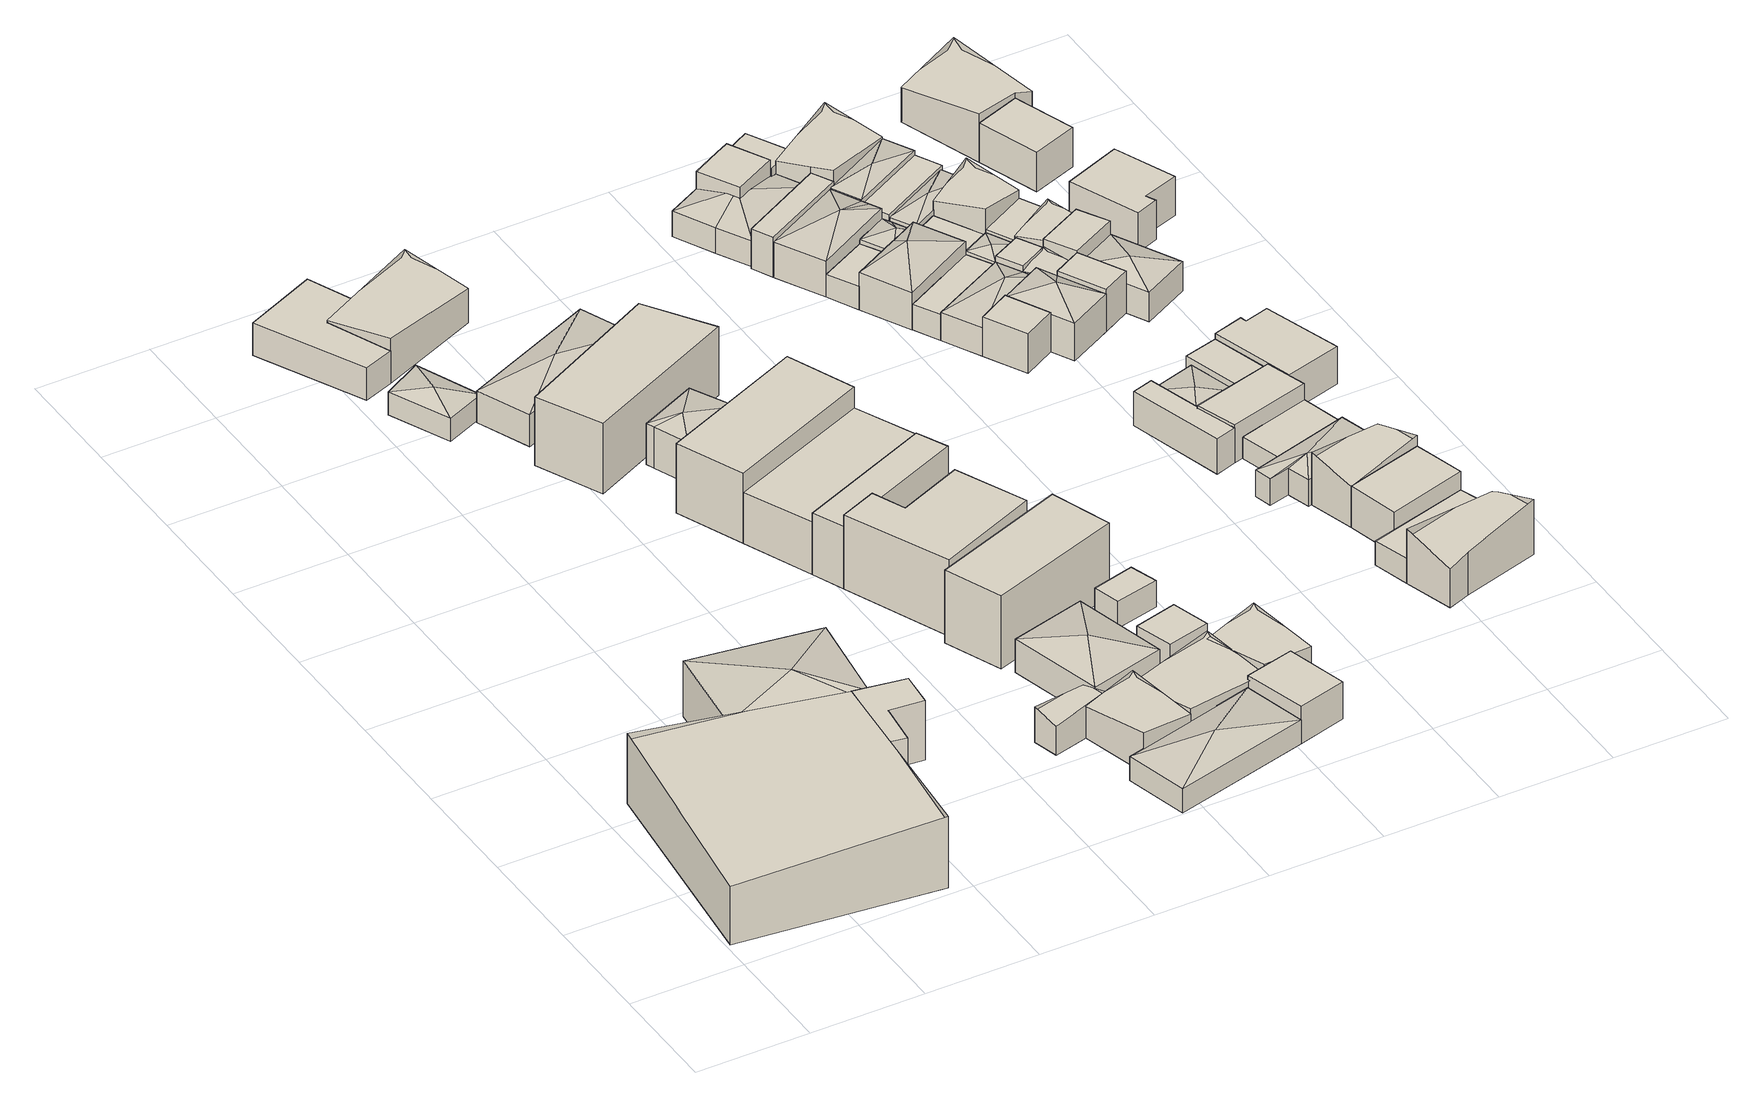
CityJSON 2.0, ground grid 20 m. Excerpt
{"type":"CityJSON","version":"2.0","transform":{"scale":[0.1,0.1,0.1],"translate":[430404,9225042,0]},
"CityObjects":{
"building1":{"type":"Building","attributes":{"Building Type":"Industrial","Roof Shape":"gable","Roof Material":"Metal Sheet","Roof Material Code":5,"Roof Direction":"southwest","Building Height":11.03,"Roof Slope":29.1,"Footprint Area":1395.2,"Solar PV Capacity Low":201.56,"Solar PV Capacity High":264.74,"Solar Annual Energy Low":290648,"Solar Annual Energy High":383051,"Suitable PV Area":1203.36},"geometry":[{"type":"MultiSurface","lod":"2.2","boundaries":[[[0,1,2,3]],[[3,2,4,5]],[[2,1,6,4]],[[1,0,7,6]],[[0,3,5,7]],[[5,4,6,7]]]}]},
"building2":{"type":"Building","attributes":{"Building Type":"Industrial","Roof Shape":"hip","Roof Material":"Metal Sheet","Roof Material Code":5,"Roof Direction":"southwest","Building Height":10.5,"Roof Slope":23.6,"Footprint Area":395.38,"Solar PV Capacity Low":57.12,"Solar PV Capacity High":75.02,"Solar Annual Energy Low":82366,"Solar Annual Energy High":108552,"Suitable PV Area":341.02},"geometry":[{"type":"MultiSurface","lod":"2.2","boundaries":[[[8,9,3,10,11]],[[11,10,12,13]],[[10,3,14,12]],[[3,9,15,14]],[[9,8,16,15]],[[8,11,13,16]],[[13,12,17]],[[12,14,17]],[[14,15,17]],[[15,16,17]],[[16,13,17]]]}]},
"building3":{"type":"Building","attributes":{"Building Type":"Industrial","Roof Shape":"shed","Roof Material":"Concrete Glazed Tile","Roof Material Code":1,"Roof Direction":"southwest","Building Height":11.11,"Roof Slope":10.9,"Footprint Area":84.44,"Solar PV Capacity Low":12.2,"Solar PV Capacity High":16.02,"Solar Annual Energy Low":17591,"Solar Annual Energy High":23184,"Suitable PV Area":72.83},"geometry":[{"type":"MultiSurface","lod":"2.2","boundaries":[[[18,19,20,3,21,22]],[[22,21,23,24]],[[21,3,25,23]],[[3,20,26,25]],[[20,19,27,26]],[[19,18,28,27]],[[18,22,24,28]],[[24,23,25,26,27,28]]]}]},
"building4":{"type":"Building","attributes":{"Building Type":"Residential","Roof Shape":"flat","Roof Material":"Concrete Glazed Tile","Roof Material Code":1,"Roof Direction":"southwest","Building Height":6.12,"Roof Slope":5,"Footprint Area":193.68,"Solar PV Capacity Low":24.25,"Solar PV Capacity High":31.85,"Solar Annual Energy Low":34967,"Solar Annual Energy High":46084,"Suitable PV Area":144.77},"geometry":[{"type":"MultiSurface","lod":"2.2","boundaries":[[[29,30,31,32,33,34]],[[34,33,35,36]],[[33,32,37,35]],[[32,31,38,37]],[[31,30,39,38]],[[30,29,40,39]],[[29,34,36,40]],[[36,35,37,38,39,40]]]}]},
"building5":{"type":"Building","attributes":{"Building Type":"Residential","Roof Shape":"hip","Roof Material":"Concrete Glazed Tile","Roof Material Code":1,"Roof Direction":"southwest","Building Height":4.3,"Roof Slope":29.9,"Footprint Area":93.74,"Solar PV Capacity Low":11.74,"Solar PV Capacity High":15.42,"Solar Annual Energy Low":16925,"Solar Annual Energy High":22305,"Suitable PV Area":70.07},"geometry":[{"type":"MultiSurface","lod":"2.2","boundaries":[[[41,42,43,44]],[[44,43,45,46]],[[43,42,47,45]],[[42,41,48,47]],[[41,44,46,48]],[[46,45,49]],[[45,47,49]],[[47,48,49]],[[48,46,49]]]}]},
"building6":{"type":"Building","attributes":{"Building Type":"Residential","Roof Shape":"gable","Roof Material":"Concrete Glazed Tile","Roof Material Code":1,"Roof Direction":"southwest","Building Height":5.38,"Roof Slope":28,"Footprint Area":48.23,"Solar PV Capacity Low":6.04,"Solar PV Capacity High":7.93,"Solar Annual Energy Low":8707,"Solar Annual Energy High":11476,"Suitable PV Area":36.05},"geometry":[{"type":"MultiSurface","lod":"2.2","boundaries":[[[50,51,52,53]],[[53,52,54,55]],[[52,51,56,54]],[[51,50,57,56]],[[50,53,55,57]],[[55,54,56,57]]]}]},
"building7":{"type":"Building","attributes":{"Building Type":"Residential","Roof Shape":"gable","Roof Material":"Concrete Glazed Tile","Roof Material Code":1,"Roof Direction":"southwest","Building Height":6.53,"Roof Slope":30.2,"Footprint Area":230.7,"Solar PV Capacity Low":28.88,"Solar PV Capacity High":37.94,"Solar Annual Energy Low":41651,"Solar Annual Energy High":54892,"Suitable PV Area":172.45},"geometry":[{"type":"MultiSurface","lod":"2.2","boundaries":[[[58,29,34,59]],[[59,34,60,61]],[[34,29,62,60]],[[29,58,63,62]],[[58,59,61,63]],[[61,60,62,63]]]}]},
"building8":{"type":"Building","attributes":{"Building Type":"Residential","Roof Shape":"gable","Roof Material":"Concrete Glazed Tile","Roof Material Code":1,"Roof Direction":"southwest","Building Height":5.93,"Roof Slope":29.1,"Footprint Area":123.91,"Solar PV Capacity Low":15.51,"Solar PV Capacity High":20.38,"Solar Annual Energy Low":22371,"Solar Annual Energy High":29483,"Suitable PV Area":92.62},"geometry":[{"type":"MultiSurface","lod":"2.2","boundaries":[[[64,65,66,67]],[[67,66,68,69]],[[66,65,70,68]],[[65,64,71,70]],[[64,67,69,71]],[[69,68,70,71]]]}]},
"building9":{"type":"Building","attributes":{"Building Type":"Residential","Roof Shape":"hip","Roof Material":"Concrete Glazed Tile","Roof Material Code":1,"Roof Direction":"southwest","Building Height":5.97,"Roof Slope":21.9,"Footprint Area":261.8,"Solar PV Capacity Low":32.78,"Solar PV Capacity High":43.05,"Solar Annual Energy Low":47266,"Solar Annual Energy High":62293,"Suitable PV Area":195.69},"geometry":[{"type":"MultiSurface","lod":"2.2","boundaries":[[[72,73,74,75]],[[75,74,76,77]],[[74,73,78,76]],[[73,72,79,78]],[[72,75,77,79]],[[77,76,80]],[[76,78,80]],[[78,79,80]],[[79,77,80]]]}]},
"building10":{"type":"Building","attributes":{"Building Type":"Residential","Roof Shape":"hip","Roof Material":"Asbestos Sheet","Roof Material Code":4,"Roof Direction":"southwest","Building Height":4.47,"Roof Slope":27.8,"Footprint Area":286.04,"Solar PV Capacity Low":35.81,"Solar PV Capacity High":47.04,"Solar Annual Energy Low":51642,"Solar Annual Energy High":68060,"Suitable PV Area":213.81},"geometry":[{"type":"MultiSurface","lod":"2.2","boundaries":[[[81,82,83,84]],[[84,83,85,86]],[[83,82,87,85]],[[82,81,88,87]],[[81,84,86,88]],[[86,85,89]],[[85,87,89]],[[87,88,89]],[[88,86,89]]]}]},
"building11":{"type":"Building","attributes":{"Building Type":"Industrial","Roof Shape":"shed","Roof Material":"Concrete Glazed Tile","Roof Material Code":1,"Roof Direction":"southwest","Building Height":12.5,"Roof Slope":18.3,"Footprint Area":387.99,"Solar PV Capacity Low":56.05,"Solar PV Capacity High":73.62,"Solar Annual Energy Low":80826,"Solar Annual Energy High":106523,"Suitable PV Area":334.64},"geometry":[{"type":"MultiSurface","lod":"2.2","boundaries":[[[90,91,92,93]],[[93,92,94,95]],[[92,91,96,94]],[[91,90,97,96]],[[90,93,95,97]],[[95,94,96,97]]]}]},
"building12":{"type":"Building","attributes":{"Building Type":"Residential","Roof Shape":"hip","Roof Material":"Concrete Glazed Tile","Roof Material Code":1,"Roof Direction":"southwest","Building Height":7.7,"Roof Slope":23.3,"Footprint Area":95.07,"Solar PV Capacity Low":11.9,"Solar PV Capacity High":15.63,"Solar Annual Energy Low":17164,"Solar Annual Energy High":22621,"Suitable PV Area":71.06},"geometry":[{"type":"MultiSurface","lod":"2.2","boundaries":[[[98,99,100,101,102]],[[102,101,103,104]],[[101,100,105,103]],[[100,99,106,105]],[[99,98,107,106]],[[98,102,104,107]],[[104,103,108]],[[103,105,108]],[[105,106,108]],[[106,107,108]],[[107,104,108]]]}]},
"building13":{"type":"Building","attributes":{"Building Type":"Residential","Roof Shape":"hip","Roof Material":"Concrete Glazed Tile","Roof Material Code":1,"Roof Direction":"southwest","Building Height":6.31,"Roof Slope":29.9,"Footprint Area":237.01,"Solar PV Capacity Low":29.68,"Solar PV Capacity High":38.98,"Solar Annual Energy Low":42791,"Solar Annual Energy High":56395,"Suitable PV Area":177.17},"geometry":[{"type":"MultiSurface","lod":"2.2","boundaries":[[[109,110,111,112]],[[112,111,113,114]],[[111,110,115,113]],[[110,109,116,115]],[[109,112,114,116]],[[114,113,117]],[[113,115,117]],[[115,116,117]],[[116,114,117]]]}]},
"building14":{"type":"Building","attributes":{"Building Type":"Industrial","Roof Shape":"shed","Roof Material":"Concrete Glazed Tile","Roof Material Code":1,"Roof Direction":"southwest","Building Height":13.85,"Roof Slope":15.5,"Footprint Area":306.59,"Solar PV Capacity Low":44.29,"Solar PV Capacity High":58.18,"Solar Annual Energy Low":63869,"Solar Annual Energy High":84175,"Suitable PV Area":264.44},"geometry":[{"type":"MultiSurface","lod":"2.2","boundaries":[[[118,119,120,121,122,123]],[[123,122,124,125]],[[122,121,126,124]],[[121,120,127,126]],[[120,119,128,127]],[[119,118,129,128]],[[118,123,125,129]],[[125,124,126,127,128,129]]]}]},
"building15":{"type":"Building","attributes":{"Building Type":"Industrial","Roof Shape":"flat","Roof Material":"Concrete Glazed Tile","Roof Material Code":1,"Roof Direction":"southwest","Building Height":13.06,"Roof Slope":6.2,"Footprint Area":351.65,"Solar PV Capacity Low":50.8,"Solar PV Capacity High":66.73,"Solar Annual Energy Low":73256,"Solar Annual Energy High":96545,"Suitable PV Area":303.3},"geometry":[{"type":"MultiSurface","lod":"2.2","boundaries":[[[130,131,132,133]],[[133,132,134,135]],[[132,131,136,134]],[[131,130,137,136]],[[130,133,135,137]],[[135,134,136,137]]]}]},
"building16":{"type":"Building","attributes":{"Building Type":"Industrial","Roof Shape":"shed","Roof Material":"Concrete Glazed Tile","Roof Material Code":1,"Roof Direction":"southwest","Building Height":9.25,"Roof Slope":16.8,"Footprint Area":364,"Solar PV Capacity Low":52.59,"Solar PV Capacity High":69.07,"Solar Annual Energy Low":75828,"Solar Annual Energy High":99935,"Suitable PV Area":313.95},"geometry":[{"type":"MultiSurface","lod":"2.2","boundaries":[[[133,132,138,139]],[[139,138,140,141]],[[138,132,142,140]],[[132,133,143,142]],[[133,139,141,143]],[[141,140,142,143]]]}]},
"building17":{"type":"Building","attributes":{"Building Type":"Industrial","Roof Shape":"shed","Roof Material":"Concrete Glazed Tile","Roof Material Code":1,"Roof Direction":"southwest","Building Height":11.33,"Roof Slope":12.3,"Footprint Area":154.18,"Solar PV Capacity Low":22.27,"Solar PV Capacity High":29.26,"Solar Annual Energy Low":32119,"Solar Annual Energy High":42330,"Suitable PV Area":132.98},"geometry":[{"type":"MultiSurface","lod":"2.2","boundaries":[[[144,138,121,145]],[[145,121,146,147]],[[121,138,148,146]],[[138,144,149,148]],[[144,145,147,149]],[[147,146,148,149]]]}]},
"building18":{"type":"Building","attributes":{"Building Type":"Industrial","Roof Shape":"flat","Roof Material":"Concrete Glazed Tile","Roof Material Code":1,"Roof Direction":"southwest","Building Height":13.67,"Roof Slope":11.8,"Footprint Area":275.14,"Solar PV Capacity Low":39.75,"Solar PV Capacity High":52.21,"Solar Annual Energy Low":57316,"Solar Annual Energy High":75538,"Suitable PV Area":237.31},"geometry":[{"type":"MultiSurface","lod":"2.2","boundaries":[[[150,151,152,153]],[[153,152,154,155]],[[152,151,156,154]],[[151,150,157,156]],[[150,153,155,157]],[[155,154,156,157]]]}]},
"building19":{"type":"Building","attributes":{"Building Type":"Residential","Roof Shape":"gable","Roof Material":"Concrete Glazed Tile","Roof Material Code":1,"Roof Direction":"southwest","Building Height":5.25,"Roof Slope":32.2,"Footprint Area":193.5,"Solar PV Capacity Low":24.23,"Solar PV Capacity High":31.82,"Solar Annual Energy Low":34935,"Solar Annual Energy High":46042,"Suitable PV Area":144.64},"geometry":[{"type":"MultiSurface","lod":"2.2","boundaries":[[[158,64,67,159]],[[159,67,160,161]],[[67,64,162,160]],[[64,158,163,162]],[[158,159,161,163]],[[161,160,162,163]]]}]},
"building20":{"type":"Building","attributes":{"Building Type":"Residential","Roof Shape":"shed","Roof Material":"Concrete Glazed Tile","Roof Material Code":1,"Roof Direction":"southwest","Building Height":7.96,"Roof Slope":18,"Footprint Area":56.65,"Solar PV Capacity Low":7.09,"Solar PV Capacity High":9.32,"Solar Annual Energy Low":10228,"Solar Annual Energy High":13480,"Suitable PV Area":42.35},"geometry":[{"type":"MultiSurface","lod":"2.2","boundaries":[[[164,165,166,158]],[[158,166,167,168]],[[166,165,169,167]],[[165,164,170,169]],[[164,158,168,170]],[[168,167,169,170]]]}]},
"building21":{"type":"Building","attributes":{"Building Type":"Residential","Roof Shape":"shed","Roof Material":"Concrete Glazed Tile","Roof Material Code":1,"Roof Direction":"southwest","Building Height":6.78,"Roof Slope":10.2,"Footprint Area":101.85,"Solar PV Capacity Low":12.75,"Solar PV Capacity High":16.75,"Solar Annual Energy Low":18389,"Solar Annual Energy High":24235,"Suitable PV Area":76.13},"geometry":[{"type":"MultiSurface","lod":"2.2","boundaries":[[[171,81,84,172]],[[172,84,173,174]],[[84,81,175,173]],[[81,171,176,175]],[[171,172,174,176]],[[174,173,175,176]]]}]},
"building22":{"type":"Building","attributes":{"Building Type":"Residential","Roof Shape":"flat","Roof Material":"Concrete Glazed Tile","Roof Material Code":1,"Roof Direction":"southwest","Building Height":4.98,"Roof Slope":8.5,"Footprint Area":38.07,"Solar PV Capacity Low":4.77,"Solar PV Capacity High":6.26,"Solar Annual Energy Low":6874,"Solar Annual Energy High":9059,"Suitable PV Area":28.46},"geometry":[{"type":"MultiSurface","lod":"2.2","boundaries":[[[177,178,179,180]],[[180,179,181,182]],[[179,178,183,181]],[[178,177,184,183]],[[177,180,182,184]],[[182,181,183,184]]]}]},
"building23":{"type":"Building","attributes":{"Building Type":"Residential","Roof Shape":"gable","Roof Material":"Asbestos Sheet","Roof Material Code":4,"Roof Direction":"southwest","Building Height":5.29,"Roof Slope":30.5,"Footprint Area":121.27,"Solar PV Capacity Low":15.18,"Solar PV Capacity High":19.94,"Solar Annual Energy Low":21895,"Solar Annual Energy High":28856,"Suitable PV Area":90.65},"geometry":[{"type":"MultiSurface","lod":"2.2","boundaries":[[[185,158,159,186]],[[186,159,187,188]],[[159,158,189,187]],[[158,185,190,189]],[[185,186,188,190]],[[188,187,189,190]]]}]},
"building24":{"type":"Building","attributes":{"Building Type":"Residential","Roof Shape":"hip","Roof Material":"Asbestos Sheet","Roof Material Code":4,"Roof Direction":"southwest","Building Height":4.81,"Roof Slope":28,"Footprint Area":161.94,"Solar PV Capacity Low":20.28,"Solar PV Capacity High":26.63,"Solar Annual Energy Low":29237,"Solar Annual Energy High":38532,"Suitable PV Area":121.05},"geometry":[{"type":"MultiSurface","lod":"2.2","boundaries":[[[191,192,193,194,195,196,197,198,199,200]],[[200,199,201,202]],[[199,198,203,201]],[[198,197,204,203]],[[197,196,205,204]],[[196,195,206,205]],[[195,194,207,206]],[[194,193,208,207]],[[193,192,209,208]],[[192,191,210,209]],[[191,200,202,210]],[[202,201,211]],[[201,203,211]],[[203,204,211]],[[204,205,211]],[[205,206,211]],[[206,207,211]],[[207,208,211]],[[208,209,211]],[[209,210,211]],[[210,202,211]]]}]},
"building25":{"type":"Building","attributes":{"Building Type":"Residential","Roof Shape":"shed","Roof Material":"Concrete Glazed Tile","Roof Material Code":1,"Roof Direction":"southwest","Building Height":4.1,"Roof Slope":19.6,"Footprint Area":56.29,"Solar PV Capacity Low":7.05,"Solar PV Capacity High":9.26,"Solar Annual Energy Low":10162,"Solar Annual Energy High":13393,"Suitable PV Area":42.07},"geometry":[{"type":"MultiSurface","lod":"2.2","boundaries":[[[212,213,214,215]],[[215,214,216,217]],[[214,213,218,216]],[[213,212,219,218]],[[212,215,217,219]],[[217,216,218,219]]]}]},
"building26":{"type":"Building","attributes":{"Building Type":"Residential","Roof Shape":"flat","Roof Material":"Concrete Glazed Tile","Roof Material Code":1,"Roof Direction":"southwest","Building Height":7.48,"Roof Slope":14.6,"Footprint Area":67.98,"Solar PV Capacity Low":8.51,"Solar PV Capacity High":11.18,"Solar Annual Energy Low":12273,"Solar Annual Energy High":16175,"Suitable PV Area":50.81},"geometry":[{"type":"MultiSurface","lod":"2.2","boundaries":[[[220,193,192,221,222]],[[222,221,223,224]],[[221,192,225,223]],[[192,193,226,225]],[[193,220,227,226]],[[220,222,224,227]],[[224,223,225,226,227]]]}]},
"building27":{"type":"Building","attributes":{"Building Type":"Residential","Roof Shape":"shed","Roof Material":"Concrete Glazed Tile","Roof Material Code":1,"Roof Direction":"southwest","Building Height":7.89,"Roof Slope":11.4,"Footprint Area":66.73,"Solar PV Capacity Low":8.35,"Solar PV Capacity High":10.97,"Solar Annual Energy Low":12048,"Solar Annual Energy High":15878,"Suitable PV Area":49.88},"geometry":[{"type":"MultiSurface","lod":"2.2","boundaries":[[[228,229,199,198,197]],[[197,198,230,231]],[[198,199,232,230]],[[199,229,233,232]],[[229,228,234,233]],[[228,197,231,234]],[[231,230,232,233,234]]]}]},
"building28":{"type":"Building","attributes":{"Building Type":"Residential","Roof Shape":"hip","Roof Material":"Concrete Glazed Tile","Roof Material Code":1,"Roof Direction":"southwest","Building Height":6.72,"Roof Slope":28.4,"Footprint Area":148.41,"Solar PV Capacity Low":18.58,"Solar PV Capacity High":24.41,"Solar Annual Energy Low":26794,"Solar Annual Energy High":35312,"Suitable PV Area":110.93},"geometry":[{"type":"MultiSurface","lod":"2.2","boundaries":[[[222,212,235,236,237,238]],[[238,237,239,240]],[[237,236,241,239]],[[236,235,242,241]],[[235,212,243,242]],[[212,222,244,243]],[[222,238,240,244]],[[240,239,245]],[[239,241,245]],[[241,242,245]],[[242,243,245]],[[243,244,245]],[[244,240,245]]]}]},
"building29":{"type":"Building","attributes":{"Building Type":"Residential","Roof Shape":"flat","Roof Material":"Concrete Glazed Tile","Roof Material Code":1,"Roof Direction":"southwest","Building Height":7.35,"Roof Slope":8,"Footprint Area":52.97,"Solar PV Capacity Low":6.63,"Solar PV Capacity High":8.71,"Solar Annual Energy Low":9563,"Solar Annual Energy High":12603,"Suitable PV Area":39.59},"geometry":[{"type":"MultiSurface","lod":"2.2","boundaries":[[[246,247,248,249]],[[249,248,250,251]],[[248,247,252,250]],[[247,246,253,252]],[[246,249,251,253]],[[251,250,252,253]]]}]},
"building30":{"type":"Building","attributes":{"Building Type":"Residential","Roof Shape":"hip","Roof Material":"Concrete Glazed Tile","Roof Material Code":1,"Roof Direction":"southwest","Building Height":7.01,"Roof Slope":23,"Footprint Area":143.97,"Solar PV Capacity Low":18.03,"Solar PV Capacity High":23.68,"Solar Annual Energy Low":25993,"Solar Annual Energy High":34256,"Suitable PV Area":107.62},"geometry":[{"type":"MultiSurface","lod":"2.2","boundaries":[[[254,255,256,213,257,258]],[[258,257,259,260]],[[257,213,261,259]],[[213,256,262,261]],[[256,255,263,262]],[[255,254,264,263]],[[254,258,260,264]],[[260,259,265]],[[259,261,265]],[[261,262,265]],[[262,263,265]],[[263,264,265]],[[264,260,265]]]}]},
"building31":{"type":"Building","attributes":{"Building Type":"Residential","Roof Shape":"shed","Roof Material":"Concrete Glazed Tile","Roof Material Code":1,"Roof Direction":"southwest","Building Height":6.44,"Roof Slope":13.4,"Footprint Area":67.36,"Solar PV Capacity Low":8.43,"Solar PV Capacity High":11.08,"Solar Annual Energy Low":12161,"Solar Annual Energy High":16027,"Suitable PV Area":50.35},"geometry":[{"type":"MultiSurface","lod":"2.2","boundaries":[[[266,267,268,269]],[[269,268,270,271]],[[268,267,272,270]],[[267,266,273,272]],[[266,269,271,273]],[[271,270,272,273]]]}]},
"building32":{"type":"Building","attributes":{"Building Type":"Residential","Roof Shape":"shed","Roof Material":"Concrete Glazed Tile","Roof Material Code":1,"Roof Direction":"southwest","Building Height":4.62,"Roof Slope":11.8,"Footprint Area":80.43,"Solar PV Capacity Low":10.07,"Solar PV Capacity High":13.23,"Solar Annual Energy Low":14521,"Solar Annual Energy High":19137,"Suitable PV Area":60.12},"geometry":[{"type":"MultiSurface","lod":"2.2","boundaries":[[[258,274,275,276]],[[276,275,277,278]],[[275,274,279,277]],[[274,258,280,279]],[[258,276,278,280]],[[278,277,279,280]]]}]},
"building33":{"type":"Building","attributes":{"Building Type":"Residential","Roof Shape":"hip","Roof Material":"Concrete Glazed Tile","Roof Material Code":1,"Roof Direction":"southwest","Building Height":5.26,"Roof Slope":21,"Footprint Area":111.68,"Solar PV Capacity Low":13.98,"Solar PV Capacity High":18.37,"Solar Annual Energy Low":20163,"Solar Annual Energy High":26573,"Suitable PV Area":83.48},"geometry":[{"type":"MultiSurface","lod":"2.2","boundaries":[[[281,282,276,275,246]],[[246,275,283,284]],[[275,276,285,283]],[[276,282,286,285]],[[282,281,287,286]],[[281,246,284,287]],[[284,283,288]],[[283,285,288]],[[285,286,288]],[[286,287,288]],[[287,284,288]]]}]},
"building34":{"type":"Building","attributes":{"Building Type":"Residential","Roof Shape":"hip","Roof Material":"Concrete Glazed Tile","Roof Material Code":1,"Roof Direction":"southwest","Building Height":4.9,"Roof Slope":26.7,"Footprint Area":37.88,"Solar PV Capacity Low":4.74,"Solar PV Capacity High":6.23,"Solar Annual Energy Low":6839,"Solar Annual Energy High":9013,"Suitable PV Area":28.32},"geometry":[{"type":"MultiSurface","lod":"2.2","boundaries":[[[289,235,215,255,290]],[[290,255,291,292]],[[255,215,293,291]],[[215,235,294,293]],[[235,289,295,294]],[[289,290,292,295]],[[292,291,296]],[[291,293,296]],[[293,294,296]],[[294,295,296]],[[295,292,296]]]}]},
"building35":{"type":"Building","attributes":{"Building Type":"Residential","Roof Shape":"flat","Roof Material":"Concrete Glazed Tile","Roof Material Code":1,"Roof Direction":"southwest","Building Height":6.49,"Roof Slope":6.8,"Footprint Area":43.46,"Solar PV Capacity Low":5.44,"Solar PV Capacity High":7.15,"Solar Annual Energy Low":7846,"Solar Annual Energy High":10340,"Suitable PV Area":32.48},"geometry":[{"type":"MultiSurface","lod":"2.2","boundaries":[[[228,195,297,298]],[[298,297,299,300]],[[297,195,301,299]],[[195,228,302,301]],[[228,298,300,302]],[[300,299,301,302]]]}]},
"building36":{"type":"Building","attributes":{"Building Type":"Residential","Roof Shape":"hip","Roof Material":"Clay Tile Shingle","Roof Material Code":3,"Roof Direction":"southwest","Building Height":4.69,"Roof Slope":20.1,"Footprint Area":90.17,"Solar PV Capacity Low":11.29,"Solar PV Capacity High":14.83,"Solar Annual Energy Low":16280,"Solar Annual Energy High":21455,"Suitable PV Area":67.4},"geometry":[{"type":"MultiSurface","lod":"2.2","boundaries":[[[303,304,305,306]],[[306,305,307,308]],[[305,304,309,307]],[[304,303,310,309]],[[303,306,308,310]],[[308,307,311]],[[307,309,311]],[[309,310,311]],[[310,308,311]]]}]},
"building37":{"type":"Building","attributes":{"Building Type":"Residential","Roof Shape":"gable","Roof Material":"Concrete Glazed Tile","Roof Material Code":1,"Roof Direction":"southwest","Building Height":7.29,"Roof Slope":31.6,"Footprint Area":161.81,"Solar PV Capacity Low":20.26,"Solar PV Capacity High":26.61,"Solar Annual Energy Low":29213,"Solar Annual Energy High":38500,"Suitable PV Area":120.95},"geometry":[{"type":"MultiSurface","lod":"2.2","boundaries":[[[312,313,314,315,316,317,318]],[[318,317,319,320]],[[317,316,321,319]],[[316,315,322,321]],[[315,314,323,322]],[[314,313,324,323]],[[313,312,325,324]],[[312,318,320,325]],[[320,319,321,322,323,324,325]]]}]},
"building38":{"type":"Building","attributes":{"Building Type":"Residential","Roof Shape":"shed","Roof Material":"Asbestos Sheet","Roof Material Code":4,"Roof Direction":"southwest","Building Height":4.33,"Roof Slope":19.5,"Footprint Area":123.2,"Solar PV Capacity Low":15.43,"Solar PV Capacity High":20.26,"Solar Annual Energy Low":22243,"Solar Annual Energy High":29315,"Suitable PV Area":92.09},"geometry":[{"type":"MultiSurface","lod":"2.2","boundaries":[[[326,327,318,317]],[[317,318,328,329]],[[318,327,330,328]],[[327,326,331,330]],[[326,317,329,331]],[[329,328,330,331]]]}]},
"building39":{"type":"Building","attributes":{"Building Type":"Residential","Roof Shape":"hip","Roof Material":"Concrete Glazed Tile","Roof Material Code":1,"Roof Direction":"southwest","Building Height":7.11,"Roof Slope":25.7,"Footprint Area":110.57,"Solar PV Capacity Low":13.84,"Solar PV Capacity High":18.18,"Solar Annual Energy Low":19962,"Solar Annual Energy High":26309,"Suitable PV Area":82.65},"geometry":[{"type":"MultiSurface","lod":"2.2","boundaries":[[[332,281,249,333,334]],[[334,333,335,336]],[[333,249,337,335]],[[249,281,338,337]],[[281,332,339,338]],[[332,334,336,339]],[[336,335,340]],[[335,337,340]],[[337,338,340]],[[338,339,340]],[[339,336,340]]]}]},
"building40":{"type":"Building","attributes":{"Building Type":"Residential","Roof Shape":"hip","Roof Material":"Concrete Glazed Tile","Roof Material Code":1,"Roof Direction":"southwest","Building Height":5.04,"Roof Slope":29.7,"Footprint Area":124.87,"Solar PV Capacity Low":15.63,"Solar PV Capacity High":20.53,"Solar Annual Energy Low":22544,"Solar Annual Energy High":29711,"Suitable PV Area":93.34},"geometry":[{"type":"MultiSurface","lod":"2.2","boundaries":[[[341,342,343,344,345,346]],[[346,345,347,348]],[[345,344,349,347]],[[344,343,350,349]],[[343,342,351,350]],[[342,341,352,351]],[[341,346,348,352]],[[348,347,353]],[[347,349,353]],[[349,350,353]],[[350,351,353]],[[351,352,353]],[[352,348,353]]]}]},
"building41":{"type":"Building","attributes":{"Building Type":"Residential","Roof Shape":"flat","Roof Material":"Concrete Glazed Tile","Roof Material Code":1,"Roof Direction":"southwest","Building Height":7.84,"Roof Slope":10.7,"Footprint Area":132.57,"Solar PV Capacity Low":16.6,"Solar PV Capacity High":21.8,"Solar Annual Energy Low":23934,"Solar Annual Energy High":31543,"Suitable PV Area":99.09},"geometry":[{"type":"MultiSurface","lod":"2.2","boundaries":[[[354,326,355,356,357]],[[357,356,358,359]],[[356,355,360,358]],[[355,326,361,360]],[[326,354,362,361]],[[354,357,359,362]],[[359,358,360,361,362]]]}]},
"building42":{"type":"Building","attributes":{"Building Type":"Residential","Roof Shape":"gable","Roof Material":"Concrete Glazed Tile","Roof Material Code":1,"Roof Direction":"southwest","Building Height":7.68,"Roof Slope":32.1,"Footprint Area":117.03,"Solar PV Capacity Low":14.65,"Solar PV Capacity High":19.24,"Solar Annual Energy Low":21128,"Solar Annual Energy High":27845,"Suitable PV Area":87.48},"geometry":[{"type":"MultiSurface","lod":"2.2","boundaries":[[[356,363,364,357]],[[357,364,365,366]],[[364,363,367,365]],[[363,356,368,367]],[[356,357,366,368]],[[366,365,367,368]]]}]},
"building43":{"type":"Building","attributes":{"Building Type":"Residential","Roof Shape":"shed","Roof Material":"Concrete Glazed Tile","Roof Material Code":1,"Roof Direction":"southwest","Building Height":6.8,"Roof Slope":19.9,"Footprint Area":115.85,"Solar PV Capacity Low":14.51,"Solar PV Capacity High":19.05,"Solar Annual Energy Low":20916,"Solar Annual Energy High":27566,"Suitable PV Area":86.6},"geometry":[{"type":"MultiSurface","lod":"2.2","boundaries":[[[369,305,268,370]],[[370,268,371,372]],[[268,305,373,371]],[[305,369,374,373]],[[369,370,372,374]],[[372,371,373,374]]]}]},
"building44":{"type":"Building","attributes":{"Building Type":"Residential","Roof Shape":"shed","Roof Material":"Concrete Glazed Tile","Roof Material Code":1,"Roof Direction":"southwest","Building Height":4.57,"Roof Slope":14.2,"Footprint Area":52.88,"Solar PV Capacity Low":6.62,"Solar PV Capacity High":8.7,"Solar Annual Energy Low":9546,"Solar Annual Energy High":12581,"Suitable PV Area":39.52},"geometry":[{"type":"MultiSurface","lod":"2.2","boundaries":[[[258,375,376,290,254]],[[254,290,377,378]],[[290,376,379,377]],[[376,375,380,379]],[[375,258,381,380]],[[258,254,378,381]],[[377,379,380,381,378]]]}]},
"building45":{"type":"Building","attributes":{"Building Type":"Residential","Roof Shape":"flat","Roof Material":"Concrete Glazed Tile","Roof Material Code":1,"Roof Direction":"southwest","Building Height":4.14,"Roof Slope":14.6,"Footprint Area":107.48,"Solar PV Capacity Low":13.46,"Solar PV Capacity High":17.68,"Solar Annual Energy Low":19405,"Solar Annual Energy High":25574,"Suitable PV Area":80.34},"geometry":[{"type":"MultiSurface","lod":"2.2","boundaries":[[[370,382,383,344]],[[344,383,384,385]],[[383,382,386,384]],[[382,370,387,386]],[[370,344,385,387]],[[385,384,386,387]]]}]},
"building46":{"type":"Building","attributes":{"Building Type":"Residential","Roof Shape":"gable","Roof Material":"Concrete Glazed Tile","Roof Material Code":1,"Roof Direction":"southwest","Building Height":7.16,"Roof Slope":31.2,"Footprint Area":142.76,"Solar PV Capacity Low":17.87,"Solar PV Capacity High":23.48,"Solar Annual Energy Low":25774,"Solar Annual Energy High":33968,"Suitable PV Area":106.71},"geometry":[{"type":"MultiSurface","lod":"2.2","boundaries":[[[194,193,220,388,389]],[[389,388,390,391]],[[388,220,392,390]],[[220,193,393,392]],[[193,194,394,393]],[[194,389,391,394]],[[391,390,392,393,394]]]}]},
"building47":{"type":"Building","attributes":{"Building Type":"Residential","Roof Shape":"hip","Roof Material":"Concrete Glazed Tile","Roof Material Code":1,"Roof Direction":"southwest","Building Height":5.18,"Roof Slope":22.5,"Footprint Area":30.19,"Solar PV Capacity Low":3.78,"Solar PV Capacity High":4.97,"Solar Annual Energy Low":5451,"Solar Annual Energy High":7184,"Suitable PV Area":22.57},"geometry":[{"type":"MultiSurface","lod":"2.2","boundaries":[[[258,276,395,396]],[[396,395,397,398]],[[395,276,399,397]],[[276,258,400,399]],[[258,396,398,400]],[[398,397,401]],[[397,399,401]],[[399,400,401]],[[400,398,401]]]}]},
"building48":{"type":"Building","attributes":{"Building Type":"Residential","Roof Shape":"hip","Roof Material":"Concrete Glazed Tile","Roof Material Code":1,"Roof Direction":"southwest","Building Height":6.91,"Roof Slope":24.2,"Footprint Area":85.14,"Solar PV Capacity Low":10.66,"Solar PV Capacity High":14,"Solar Annual Energy Low":15371,"Solar Annual Energy High":20258,"Suitable PV Area":63.64},"geometry":[{"type":"MultiSurface","lod":"2.2","boundaries":[[[237,402,388,238]],[[238,388,403,404]],[[388,402,405,403]],[[402,237,406,405]],[[237,238,404,406]],[[404,403,407]],[[403,405,407]],[[405,406,407]],[[406,404,407]]]}]},
"building49":{"type":"Building","attributes":{"Building Type":"Residential","Roof Shape":"flat","Roof Material":"Concrete Glazed Tile","Roof Material Code":1,"Roof Direction":"southwest","Building Height":6.41,"Roof Slope":9.6,"Footprint Area":27.2,"Solar PV Capacity Low":3.41,"Solar PV Capacity High":4.47,"Solar Annual Energy Low":4911,"Solar Annual Energy High":6472,"Suitable PV Area":20.33},"geometry":[{"type":"MultiSurface","lod":"2.2","boundaries":[[[408,395,276,282,409]],[[409,282,410,411]],[[282,276,412,410]],[[276,395,413,412]],[[395,408,414,413]],[[408,409,411,414]],[[411,410,412,413,414]]]}]},
"building50":{"type":"Building","attributes":{"Building Type":"Residential","Roof Shape":"flat","Roof Material":"Concrete Glazed Tile","Roof Material Code":1,"Roof Direction":"southwest","Building Height":6.08,"Roof Slope":8.7,"Footprint Area":73.69,"Solar PV Capacity Low":9.23,"Solar PV Capacity High":12.12,"Solar Annual Energy Low":13304,"Solar Annual Energy High":17533,"Suitable PV Area":55.08},"geometry":[{"type":"MultiSurface","lod":"2.2","boundaries":[[[237,415,416,402]],[[402,416,417,418]],[[416,415,419,417]],[[415,237,420,419]],[[237,402,418,420]],[[418,417,419,420]]]}]},
"building51":{"type":"Building","attributes":{"Building Type":"Residential","Roof Shape":"gable","Roof Material":"Concrete Glazed Tile","Roof Material Code":1,"Roof Direction":"southwest","Building Height":5.43,"Roof Slope":25.5,"Footprint Area":34.28,"Solar PV Capacity Low":4.29,"Solar PV Capacity High":5.64,"Solar Annual Energy Low":6189,"Solar Annual Energy High":8157,"Suitable PV Area":25.62},"geometry":[{"type":"MultiSurface","lod":"2.2","boundaries":[[[409,282,332,421]],[[421,332,422,423]],[[332,282,424,422]],[[282,409,425,424]],[[409,421,423,425]],[[423,422,424,425]]]}]},
"building52":{"type":"Building","attributes":{"Building Type":"Residential","Roof Shape":"hip","Roof Material":"Concrete Glazed Tile","Roof Material Code":1,"Roof Direction":"southwest","Building Height":5.62,"Roof Slope":24.5,"Footprint Area":66.35,"Solar PV Capacity Low":8.31,"Solar PV Capacity High":10.91,"Solar Annual Energy Low":11980,"Solar Annual Energy High":15788,"Suitable PV Area":49.6},"geometry":[{"type":"MultiSurface","lod":"2.2","boundaries":[[[426,415,290,427]],[[427,290,428,429]],[[290,415,430,428]],[[415,426,431,430]],[[426,427,429,431]],[[429,428,432]],[[428,430,432]],[[430,431,432]],[[431,429,432]]]}]},
"building53":{"type":"Building","attributes":{"Building Type":"Residential","Roof Shape":"shed","Roof Material":"Clay Tile Shingle","Roof Material Code":3,"Roof Direction":"southwest","Building Height":5.73,"Roof Slope":11.5,"Footprint Area":69.18,"Solar PV Capacity Low":8.66,"Solar PV Capacity High":11.38,"Solar Annual Energy Low":12490,"Solar Annual Energy High":16461,"Suitable PV Area":51.71},"geometry":[{"type":"MultiSurface","lod":"2.2","boundaries":[[[433,434,369,435]],[[435,369,436,437]],[[369,434,438,436]],[[434,433,439,438]],[[433,435,437,439]],[[437,436,438,439]]]}]},
"building54":{"type":"Building","attributes":{"Building Type":"Residential","Roof Shape":"flat","Roof Material":"Concrete Glazed Tile","Roof Material Code":1,"Roof Direction":"southwest","Building Height":7.87,"Roof Slope":9.5,"Footprint Area":48.99,"Solar PV Capacity Low":6.13,"Solar PV Capacity High":8.06,"Solar Annual Energy Low":8844,"Solar Annual Energy High":11656,"Suitable PV Area":36.62},"geometry":[{"type":"MultiSurface","lod":"2.2","boundaries":[[[440,421,441,334]],[[334,441,442,443]],[[441,421,444,442]],[[421,440,445,444]],[[440,334,443,445]],[[443,442,444,445]]]}]},
"building55":{"type":"Building","attributes":{"Building Type":"Residential","Roof Shape":"gable","Roof Material":"Concrete Glazed Tile","Roof Material Code":1,"Roof Direction":"southwest","Building Height":7.35,"Roof Slope":29.5,"Footprint Area":88.07,"Solar PV Capacity Low":11.03,"Solar PV Capacity High":14.48,"Solar Annual Energy Low":15900,"Solar Annual Energy High":20955,"Suitable PV Area":65.83},"geometry":[{"type":"MultiSurface","lod":"2.2","boundaries":[[[427,376,396,446]],[[446,396,447,448]],[[396,376,449,447]],[[376,427,450,449]],[[427,446,448,450]],[[448,447,449,450]]]}]},
"building56":{"type":"Building","attributes":{"Building Type":"Residential","Roof Shape":"flat","Roof Material":"Concrete Glazed Tile","Roof Material Code":1,"Roof Direction":"southwest","Building Height":5.84,"Roof Slope":10.4,"Footprint Area":48.45,"Solar PV Capacity Low":6.07,"Solar PV Capacity High":7.97,"Solar Annual Energy Low":8748,"Solar Annual Energy High":11529,"Suitable PV Area":36.22},"geometry":[{"type":"MultiSurface","lod":"2.2","boundaries":[[[408,451,446,396]],[[396,446,452,453]],[[446,451,454,452]],[[451,408,455,454]],[[408,396,453,455]],[[453,452,454,455]]]}]},
"building57":{"type":"Building","attributes":{"Building Type":"Residential","Roof Shape":"gable","Roof Material":"Concrete Glazed Tile","Roof Material Code":1,"Roof Direction":"southwest","Building Height":6.58,"Roof Slope":34,"Footprint Area":46.42,"Solar PV Capacity Low":5.81,"Solar PV Capacity High":7.63,"Solar Annual Energy Low":8381,"Solar Annual Energy High":11045,"Suitable PV Area":34.7},"geometry":[{"type":"MultiSurface","lod":"2.2","boundaries":[[[409,456,451,408]],[[408,451,457,458]],[[451,456,459,457]],[[456,409,460,459]],[[409,408,458,460]],[[458,457,459,460]]]}]},
"building58":{"type":"Building","attributes":{"Building Type":"Residential","Roof Shape":"shed","Roof Material":"Concrete Glazed Tile","Roof Material Code":1,"Roof Direction":"southwest","Building Height":7.83,"Roof Slope":18.9,"Footprint Area":57.03,"Solar PV Capacity Low":7.14,"Solar PV Capacity High":9.38,"Solar Annual Energy Low":10296,"Solar Annual Energy High":13570,"Suitable PV Area":42.63},"geometry":[{"type":"MultiSurface","lod":"2.2","boundaries":[[[421,461,456,409]],[[409,456,462,463]],[[456,461,464,462]],[[461,421,465,464]],[[421,409,463,465]],[[463,462,464,465]]]}]},
"building59":{"type":"Building","attributes":{"Building Type":"Residential","Roof Shape":"shed","Roof Material":"Concrete Glazed Tile","Roof Material Code":1,"Roof Direction":"southwest","Building Height":6.8,"Roof Slope":13.4,"Footprint Area":153.13,"Solar PV Capacity Low":19.17,"Solar PV Capacity High":25.18,"Solar Annual Energy Low":27647,"Solar Annual Energy High":36437,"Suitable PV Area":114.47},"geometry":[{"type":"MultiSurface","lod":"2.2","boundaries":[[[466,467,468,435,469,470]],[[470,469,471,472]],[[469,435,473,471]],[[435,468,474,473]],[[468,467,475,474]],[[467,466,476,475]],[[466,470,472,476]],[[472,471,473,474,475,476]]]}]},
"building60":{"type":"Building","attributes":{"Building Type":"Residential","Roof Shape":"hip","Roof Material":"Concrete Glazed Tile","Roof Material Code":1,"Roof Direction":"southwest","Building Height":5.55,"Roof Slope":25.8,"Footprint Area":121.64,"Solar PV Capacity Low":15.23,"Solar PV Capacity High":20,"Solar Annual Energy Low":21961,"Solar Annual Energy High":28943,"Suitable PV Area":90.92},"geometry":[{"type":"MultiSurface","lod":"2.2","boundaries":[[[477,478,461,421]],[[421,461,479,480]],[[461,478,481,479]],[[478,477,482,481]],[[477,421,480,482]],[[480,479,483]],[[479,481,483]],[[481,482,483]],[[482,480,483]]]}]},
"building61":{"type":"Building","attributes":{"Building Type":"Residential","Roof Shape":"flat","Roof Material":"Concrete Glazed Tile","Roof Material Code":1,"Roof Direction":"southwest","Building Height":7.43,"Roof Slope":10.8,"Footprint Area":95.73,"Solar PV Capacity Low":11.99,"Solar PV Capacity High":15.74,"Solar Annual Energy Low":17284,"Solar Annual Energy High":22779,"Suitable PV Area":71.56},"geometry":[{"type":"MultiSurface","lod":"2.2","boundaries":[[[484,485,486,487]],[[487,486,488,489]],[[486,485,490,488]],[[485,484,491,490]],[[484,487,489,491]],[[489,488,490,491]]]}]},
"building62":{"type":"Building","attributes":{"Building Type":"Residential","Roof Shape":"shed","Roof Material":"Concrete Glazed Tile","Roof Material Code":1,"Roof Direction":"southwest","Building Height":7.04,"Roof Slope":14.2,"Footprint Area":133.95,"Solar PV Capacity Low":16.77,"Solar PV Capacity High":22.03,"Solar Annual Energy Low":24183,"Solar Annual Energy High":31871,"Suitable PV Area":100.13},"geometry":[{"type":"MultiSurface","lod":"2.2","boundaries":[[[492,493,494,495,496,497]],[[497,496,498,499]],[[496,495,500,498]],[[495,494,501,500]],[[494,493,502,501]],[[493,492,503,502]],[[492,497,499,503]],[[499,498,500,501,502,503]]]}]},
"building63":{"type":"Building","attributes":{"Building Type":"Residential","Roof Shape":"gable","Roof Material":"Concrete Glazed Tile","Roof Material Code":1,"Roof Direction":"southwest","Building Height":6.48,"Roof Slope":29.5,"Footprint Area":189.15,"Solar PV Capacity Low":23.68,"Solar PV Capacity High":31.11,"Solar Annual Energy Low":34150,"Solar Annual Energy High":45006,"Suitable PV Area":141.39},"geometry":[{"type":"MultiSurface","lod":"2.2","boundaries":[[[485,484,504,505,506]],[[506,505,507,508]],[[505,504,509,507]],[[504,484,510,509]],[[484,485,511,510]],[[485,506,508,511]],[[508,507,509,510,511]]]}]}
},
"vertices":[
[51,442,0],[7,53,0],[365,15,0],[412,391,0],[365,15,134],[412,391,110],[7,53,110],[51,442,132],
[234,591,0],[215,419,0],[440,386,0],[463,557,0],[440,386,105],[463,557,105],[412,391,105],[215,419,105],[234,591,105],[353,469,123],
[435,319,0],[496,313,0],[503,376,0],[396,248,0],[425,243,0],[396,248,113],[425,243,113],[412,391,111],[503,376,111],[496,313,112],[435,319,112],
[226,1654,0],[291,1681,0],[255,1765,0],[128,1710,0],[220,1525,0],[273,1544,0],[220,1525,61],[273,1544,61],[128,1710,61],[255,1765,61],[291,1681,61],[226,1654,61],
[300,1515,0],[230,1477,0],[278,1371,0],[348,1401,0],[278,1371,43],[348,1401,43],[230,1477,43],[300,1515,43],[289,1441,54],
[762,296,0],[662,270,0],[674,225,0],[774,251,0],[674,225,54],[774,251,66],[662,270,66],[762,296,54],
[404,1729,0],[451,1619,0],[273,1544,85],[451,1619,65],[226,1654,65],[404,1729,85],
[831,266,0],[734,241,0],[766,121,0],[863,146,0],[766,121,75],[863,146,59],[734,241,59],[831,266,75],
[575,1495,0],[336,1393,0],[375,1300,0],[614,1401,0],[375,1300,60],[614,1401,60],[336,1393,60],[575,1495,60],[475,1397,75],
[980,177,0],[738,114,0],[766,3,0],[1009,66,0],[766,3,45],[1009,66,45],[738,114,45],[980,177,45],[873,90,61],
[615,1387,0],[358,1255,0],[411,1141,0],[687,1271,0],[411,1141,133],[687,1271,129],[358,1255,129],[615,1387,125],
[535,1099,0],[645,1143,0],[606,1219,0],[505,1173,0],[510,1160,0],[505,1173,77],[510,1160,77],[606,1219,77],[645,1143,77],[535,1099,77],[560,1159,87],
[858,473,0],[725,438,0],[768,271,0],[901,306,0],[768,271,63],[901,306,63],[725,438,63],[858,473,63],[813,372,80],
[809,767,0],[695,719,0],[671,778,0],[606,751,0],[684,567,0],[862,642,0],[684,567,144],[862,642,142],[606,751,139],[671,778,139],[695,719,140],[809,767,139],
[738,1152,0],[483,1044,0],[532,927,0],[787,1034,0],[532,927,131],[787,1034,131],[483,1044,131],[738,1152,131],
[583,806,0],[838,913,0],[583,806,99],[838,913,96],[532,927,96],[787,1034,92],
[822,907,0],[846,852,0],[606,751,117],[846,852,115],[583,806,116],[822,907,113],
[907,642,0],[670,556,0],[711,456,0],[945,536,0],[711,456,137],[945,536,137],[670,556,137],[907,642,137],
[983,305,0],[1014,186,0],[863,146,68],[1014,186,52],[831,266,52],[983,305,68],
[965,375,0],[889,355,0],[907,286,0],[907,286,83],[983,305,82],[889,355,80],[965,375,80],
[1067,199,0],[1095,89,0],[1009,66,70],[1095,89,70],[980,177,68],[1067,199,68],
[976,524,0],[902,505,0],[915,458,0],[992,476,0],[915,458,50],[992,476,50],[902,505,50],[976,524,50],
[1078,330,0],[1109,210,0],[1014,186,70],[1109,210,53],[983,305,53],[1078,330,70],
[863,1585,0],[894,1527,0],[1039,1603,0],[1010,1659,0],[1000,1654,0],[999,1657,0],[999,1656,0],[924,1617,0],[887,1686,0],[827,1655,0],[887,1686,48],[827,1655,48],[924,1617,48],[999,1656,48],[999,1657,48],[1000,1654,48],[1010,1659,48],[1039,1603,48],[894,1527,48],[863,1585,48],[930,1636,63],
[952,1406,0],[979,1353,0],[1063,1398,0],[1036,1450,0],[1063,1398,43],[1036,1450,41],[979,1353,44],[952,1406,43],
[1058,1567,0],[890,1525,0],[908,1489,0],[890,1525,75],[908,1489,75],[894,1527,75],[1039,1603,75],[1058,1567,75],
[963,1726,0],[939,1714,0],[924,1617,81],[999,1656,80],[887,1686,80],[939,1714,79],[963,1726,79],
[1092,1480,0],[1082,1499,0],[1075,1512,0],[1049,1563,0],[1075,1512,67],[1049,1563,67],[1082,1499,67],[1092,1480,67],[952,1406,67],[908,1489,67],[1026,1491,82],
[1082,1158,0],[1120,1086,0],[1177,1116,0],[1139,1189,0],[1177,1116,74],[1139,1189,74],[1120,1086,74],[1082,1158,74],
[1114,1424,0],[1064,1397,0],[1063,1397,0],[1023,1269,0],[1158,1341,0],[1023,1269,70],[1158,1341,70],[979,1353,70],[1063,1397,70],[1064,1397,70],[1114,1424,70],[1074,1372,83],
[1192,892,0],[1240,722,0],[1277,733,0],[1229,903,0],[1277,733,66],[1229,903,64],[1240,722,66],[1192,892,64],
[1024,1269,0],[1047,1224,0],[1183,1294,0],[1047,1224,49],[1183,1294,47],[1024,1269,48],[1158,1341,46],
[1217,1230,0],[1206,1251,0],[1047,1224,53],[1082,1158,53],[1183,1294,53],[1206,1251,53],[1217,1230,53],[1168,1241,63],
[1099,1466,0],[1120,1427,0],[1064,1397,49],[1120,1427,49],[1036,1450,49],[1092,1480,49],[1099,1466,49],[1093,1439,57],
[1048,1679,0],[1010,1751,0],[1048,1679,65],[1010,1751,65],[1000,1654,65],[963,1726,65],
[1313,927,0],[1227,902,0],[1254,806,0],[1341,831,0],[1254,806,47],[1341,831,47],[1227,902,47],[1313,927,47],[1284,867,55],
[1376,253,0],[1416,267,0],[1553,307,0],[1553,308,0],[1532,378,0],[1529,391,0],[1350,339,0],[1529,391,73],[1350,339,102],[1532,378,80],[1553,308,103],[1553,307,103],[1416,267,81],[1376,253,73],
[1510,454,0],[1332,403,0],[1350,339,47],[1529,391,46],[1332,403,45],[1510,454,43],
[1234,1197,0],[1197,1078,0],[1275,1119,0],[1197,1078,71],[1275,1119,71],[1139,1189,71],[1217,1230,71],[1234,1197,71],[1216,1168,84],
[1307,623,0],[1319,582,0],[1463,622,0],[1442,695,0],[1262,644,0],[1270,613,0],[1262,644,50],[1270,613,50],[1442,695,50],[1463,622,50],[1319,582,50],[1307,623,50],[1344,630,61],
[1371,414,0],[1492,518,0],[1485,542,0],[1348,504,0],[1485,542,78],[1348,504,78],[1492,518,78],[1510,454,78],[1371,414,78],
[1462,622,0],[1325,583,0],[1325,583,99],[1348,504,77],[1462,622,77],[1485,542,98],
[1400,847,0],[1421,773,0],[1277,733,72],[1421,773,71],[1254,806,70],[1400,847,68],
[1208,1368,0],[1165,1451,0],[1120,1427,46],[1114,1424,46],[1165,1451,46],[1208,1368,47],[1158,1341,48],
[1293,737,0],[1315,659,0],[1315,659,41],[1442,695,41],[1293,737,41],[1421,773,41],
[1180,1632,0],[1132,1723,0],[1180,1632,72],[1132,1723,96],[1058,1567,96],[1039,1603,86],[1010,1659,72],
[1233,1319,0],[1208,1367,0],[1233,1319,52],[1208,1367,52],[1183,1294,52],[1158,1341,52],[1196,1330,58],
[1207,1581,0],[1180,1632,69],[1049,1563,69],[1207,1581,69],[1075,1512,69],[1128,1572,80],
[1232,1321,0],[1256,1277,0],[1206,1251,64],[1256,1277,64],[1183,1294,64],[1233,1319,64],[1232,1321,64],
[1098,1468,0],[1230,1537,0],[1230,1537,61],[1207,1581,61],[1098,1468,61],[1075,1512,61],
[1284,1223,0],[1234,1197,66],[1284,1223,54],[1206,1251,54],[1256,1277,66],
[1226,1535,0],[1247,1494,0],[1120,1427,56],[1247,1494,56],[1098,1468,56],[1226,1535,56],[1173,1481,66],
[1310,938,0],[1340,831,0],[1370,954,0],[1400,847,59],[1370,954,57],[1340,831,59],[1310,938,58],
[1325,1145,0],[1235,1197,0],[1235,1197,79],[1275,1119,79],[1284,1223,79],[1325,1145,79],
[1291,1411,0],[1208,1367,96],[1291,1411,73],[1165,1451,73],[1247,1494,96],
[1315,1365,0],[1291,1411,58],[1208,1367,58],[1315,1365,58],[1232,1321,58],
[1338,1320,0],[1315,1365,77],[1232,1321,66],[1338,1320,66],[1256,1277,77],
[1367,1266,0],[1338,1320,78],[1256,1277,80],[1367,1266,80],[1284,1223,82],
[1469,970,0],[1426,958,0],[1423,969,0],[1412,803,0],[1511,830,0],[1412,803,71],[1511,830,71],[1370,954,68],[1423,969,68],[1426,958,68],[1469,970,68],
[1344,1108,0],[1427,1151,0],[1367,1266,55],[1284,1223,55],[1427,1151,55],[1344,1108,55],[1355,1187,69],
[1402,1615,0],[1323,1587,0],[1361,1479,0],[1440,1507,0],[1361,1479,74],[1440,1507,74],[1323,1587,74],[1402,1615,74],
[1449,1302,0],[1513,1323,0],[1470,1433,0],[1369,1394,0],[1417,1269,0],[1457,1284,0],[1417,1269,74],[1457,1284,74],[1369,1394,71],[1470,1433,70],[1513,1323,73],[1449,1302,73],
[1438,1627,0],[1386,1774,0],[1272,1734,0],[1386,1774,91],[1272,1734,65],[1438,1627,65],[1402,1615,83],[1323,1587,91]
]}
